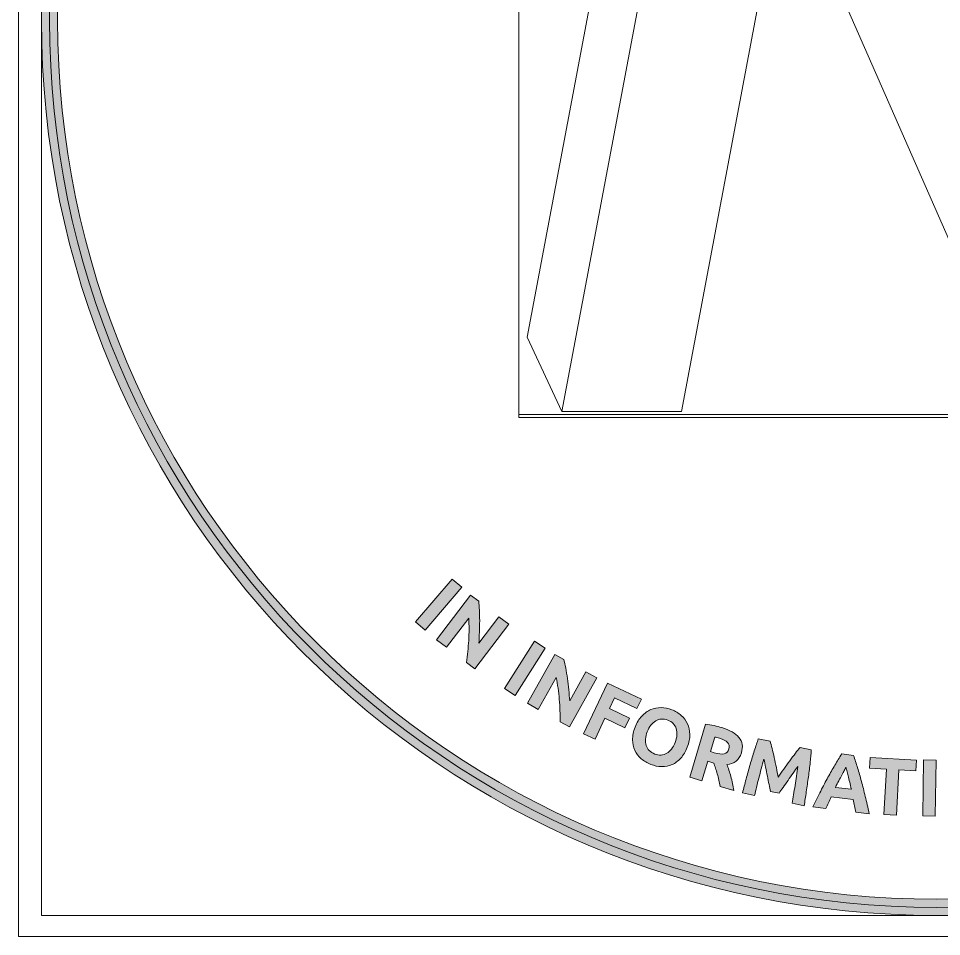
# Model space of a CAD drawing. Header units: inches. Extents: x -67.7 to 17.7, y -40.5 to -0.5.
# Drawn here: x -67.75 to -47.65, y -40.46 to -20.46 of the extents above; entities that cross this region are included whole.
import ezdxf

# ---------------------------------------------------------------- set-up
doc = ezdxf.new("R2010")
doc.units = ezdxf.units.IN
doc.header["$MEASUREMENT"] = 0
doc.layers.add('Layer 3', color=7, linetype='Continuous')

# ---------------------------------------------------------------- blocks, each defined once
blk = doc.blocks.new('block 9')
at = {"layer": 'Layer 3'}
h = blk.add_hatch(color=7, dxfattribs=at)
h.dxf.hatch_style = 2
edge = h.paths.add_edge_path()
edge.add_spline(control_points=[(-47.75, -1.353), (-37.193, -1.353), (-28.603, -9.942), (-28.603, -20.499), (-28.603, -31.058), (-37.193, -39.647), (-47.75, -39.647), (-58.308, -39.647), (-66.897, -31.058), (-66.897, -20.499), (-66.897, -9.942), (-58.308, -1.353), (-47.75, -1.353)], knot_values=[0, 0, 0, 0, 0.352778, 0.352778, 0.352778, 0.705556, 0.705556, 0.705556, 1.058333, 1.058333, 1.058333, 1.411111, 1.411111, 1.411111, 1.411111], degree=3, periodic=0)
edge.add_line((-47.75, -1.353), (-47.75, -1.353))
edge = h.paths.add_edge_path()
edge.add_spline(control_points=[(-47.75, -1), (-58.52, -1), (-67.25, -9.73), (-67.25, -20.499), (-67.25, -31.269), (-58.52, -40), (-47.75, -40), (-36.98, -40), (-28.25, -31.269), (-28.25, -20.499), (-28.25, -9.73), (-36.98, -1), (-47.75, -1)], knot_values=[0, 0, 0, 0, 0.352778, 0.352778, 0.352778, 0.705556, 0.705556, 0.705556, 1.058333, 1.058333, 1.058333, 1.411111, 1.411111, 1.411111, 1.411111], degree=3, periodic=0)
edge.add_line((-47.75, -1), (-47.75, -1))
at = {"layer": 'Layer 3', "lineweight": 0}
blk.add_lwpolyline([(-67.75, -0.46), (-27.75, -0.46), (-27.75, -40.46), (-67.75, -40.46), (-67.75, -0.46)], dxfattribs=at)
for points in [[(-47.75, -1), (-58.52, -1), (-67.25, -9.73), (-67.25, -20.499), (-67.25, -31.269), (-58.52, -40), (-47.75, -40), (-36.98, -40), (-28.25, -31.269), (-28.25, -20.499), (-28.25, -9.73), (-36.98, -1), (-47.75, -1)], [(-47.75, -39.824), (-58.405, -39.824), (-67.073, -31.155), (-67.073, -20.499), (-67.073, -9.845), (-58.405, -1.177), (-47.75, -1.177), (-37.095, -1.177), (-28.427, -9.845), (-28.427, -20.499), (-28.427, -31.155), (-37.095, -39.824), (-47.75, -39.824)], [(-47.75, -1.353), (-37.193, -1.353), (-28.603, -9.942), (-28.603, -20.499), (-28.603, -31.058), (-37.193, -39.647), (-47.75, -39.647), (-58.308, -39.647), (-66.897, -31.058), (-66.897, -20.499), (-66.897, -9.942), (-58.308, -1.353), (-47.75, -1.353)]]:
    blk.add_open_spline(points, degree=3, knots=[0, 0, 0, 0, 1, 1, 1, 2, 2, 2, 3, 3, 3, 4, 4, 4, 4], dxfattribs=at)
blk = doc.blocks.new('block 10')
at = {"layer": 'Layer 3'}
h = blk.add_hatch(color=7, dxfattribs=at)
h.dxf.hatch_style = 2
h.paths.add_polyline_path([(-58.307, -32.673), (-58.097, -32.852), (-58.891, -33.782), (-59.1, -33.603)])
at = {"layer": 'Layer 3', "lineweight": 0}
blk.add_lwpolyline([(-58.307, -32.673), (-58.097, -32.852), (-58.891, -33.782), (-59.1, -33.603), (-58.307, -32.673)], dxfattribs=at)
blk = doc.blocks.new('block 11')
at = {"layer": 'Layer 3'}
h = blk.add_hatch(color=7, dxfattribs=at)
h.dxf.hatch_style = 2
edge = h.paths.add_edge_path()
edge.add_spline(control_points=[(-57.991, -34.491), (-57.969, -34.332), (-57.954, -34.171), (-57.944, -34.007), (-57.934, -33.842), (-57.934, -33.681), (-57.944, -33.522), (-57.944, -33.522), (-58.428, -34.159), (-58.428, -34.159), (-58.428, -34.159), (-58.644, -33.995), (-58.644, -33.995), (-58.644, -33.995), (-57.905, -33.022), (-57.905, -33.022), (-57.905, -33.022), (-57.726, -33.157), (-57.726, -33.157), (-57.719, -33.211), (-57.714, -33.276), (-57.71, -33.349), (-57.707, -33.422), (-57.705, -33.499), (-57.705, -33.58), (-57.705, -33.66), (-57.707, -33.743), (-57.71, -33.826), (-57.713, -33.91), (-57.717, -33.991), (-57.722, -34.067), (-57.722, -34.067), (-57.285, -33.492), (-57.285, -33.492), (-57.285, -33.492), (-57.068, -33.658), (-57.068, -33.658), (-57.068, -33.658), (-57.807, -34.631), (-57.807, -34.631), (-57.807, -34.631), (-57.991, -34.491), (-57.991, -34.491)], knot_values=[0, 0, 0, 0, 1, 1, 1, 2, 2, 2, 3, 3, 3, 4, 4, 4, 5, 5, 5, 6, 6, 6, 7, 7, 7, 8, 8, 8, 9, 9, 9, 10, 10, 10, 11, 11, 11, 12, 12, 12, 13, 13, 13, 14, 14, 14, 14], degree=3, periodic=1)
at = {"layer": 'Layer 3', "lineweight": 0}
blk.add_open_spline([(-57.991, -34.491), (-57.969, -34.332), (-57.954, -34.171), (-57.944, -34.007), (-57.934, -33.842), (-57.934, -33.681), (-57.944, -33.522), (-57.944, -33.522), (-58.428, -34.159), (-58.428, -34.159), (-58.428, -34.159), (-58.644, -33.995), (-58.644, -33.995), (-58.644, -33.995), (-57.905, -33.022), (-57.905, -33.022), (-57.905, -33.022), (-57.726, -33.157), (-57.726, -33.157), (-57.719, -33.211), (-57.714, -33.276), (-57.71, -33.349), (-57.707, -33.422), (-57.705, -33.499), (-57.705, -33.58), (-57.705, -33.66), (-57.707, -33.743), (-57.71, -33.826), (-57.713, -33.91), (-57.717, -33.991), (-57.722, -34.067), (-57.722, -34.067), (-57.285, -33.492), (-57.285, -33.492), (-57.285, -33.492), (-57.068, -33.658), (-57.068, -33.658), (-57.068, -33.658), (-57.807, -34.631), (-57.807, -34.631), (-57.807, -34.631), (-57.991, -34.491), (-57.991, -34.491)], degree=3, knots=[0, 0, 0, 0, 1, 1, 1, 2, 2, 2, 3, 3, 3, 4, 4, 4, 5, 5, 5, 6, 6, 6, 7, 7, 7, 8, 8, 8, 9, 9, 9, 10, 10, 10, 11, 11, 11, 12, 12, 12, 13, 13, 13, 14, 14, 14, 14], dxfattribs=at)
blk = doc.blocks.new('block 13')
at = {"layer": 'Layer 3'}
h = blk.add_hatch(color=7, dxfattribs=at)
h.dxf.hatch_style = 2
h.paths.add_polyline_path([(-56.509, -34.028), (-56.277, -34.176), (-56.933, -35.206), (-57.165, -35.059)])
at = {"layer": 'Layer 3', "lineweight": 0}
blk.add_lwpolyline([(-56.509, -34.028), (-56.277, -34.176), (-56.933, -35.206), (-57.165, -35.059), (-56.509, -34.028)], dxfattribs=at)
blk = doc.blocks.new('block 14')
at = {"layer": 'Layer 3'}
h = blk.add_hatch(color=7, dxfattribs=at)
h.dxf.hatch_style = 2
edge = h.paths.add_edge_path()
edge.add_spline(control_points=[(-55.95, -35.779), (-55.951, -35.619), (-55.958, -35.457), (-55.971, -35.293), (-55.985, -35.129), (-56.007, -34.968), (-56.038, -34.813), (-56.038, -34.813), (-56.429, -35.511), (-56.429, -35.511), (-56.429, -35.511), (-56.666, -35.378), (-56.666, -35.378), (-56.666, -35.378), (-56.069, -34.312), (-56.069, -34.312), (-56.069, -34.312), (-55.873, -34.421), (-55.873, -34.421), (-55.859, -34.474), (-55.844, -34.537), (-55.831, -34.609), (-55.817, -34.681), (-55.805, -34.757), (-55.794, -34.837), (-55.782, -34.917), (-55.773, -34.999), (-55.764, -35.082), (-55.756, -35.166), (-55.749, -35.246), (-55.743, -35.322), (-55.743, -35.322), (-55.39, -34.692), (-55.39, -34.692), (-55.39, -34.692), (-55.152, -34.826), (-55.152, -34.826), (-55.152, -34.826), (-55.749, -35.892), (-55.749, -35.892), (-55.749, -35.892), (-55.95, -35.779), (-55.95, -35.779)], knot_values=[0, 0, 0, 0, 1, 1, 1, 2, 2, 2, 3, 3, 3, 4, 4, 4, 5, 5, 5, 6, 6, 6, 7, 7, 7, 8, 8, 8, 9, 9, 9, 10, 10, 10, 11, 11, 11, 12, 12, 12, 13, 13, 13, 14, 14, 14, 14], degree=3, periodic=1)
at = {"layer": 'Layer 3', "lineweight": 0}
blk.add_open_spline([(-55.95, -35.779), (-55.951, -35.619), (-55.958, -35.457), (-55.971, -35.293), (-55.985, -35.129), (-56.007, -34.968), (-56.038, -34.813), (-56.038, -34.813), (-56.429, -35.511), (-56.429, -35.511), (-56.429, -35.511), (-56.666, -35.378), (-56.666, -35.378), (-56.666, -35.378), (-56.069, -34.312), (-56.069, -34.312), (-56.069, -34.312), (-55.873, -34.421), (-55.873, -34.421), (-55.859, -34.474), (-55.844, -34.537), (-55.831, -34.609), (-55.817, -34.681), (-55.805, -34.757), (-55.794, -34.837), (-55.782, -34.917), (-55.773, -34.999), (-55.764, -35.082), (-55.756, -35.166), (-55.749, -35.246), (-55.743, -35.322), (-55.743, -35.322), (-55.39, -34.692), (-55.39, -34.692), (-55.39, -34.692), (-55.152, -34.826), (-55.152, -34.826), (-55.152, -34.826), (-55.749, -35.892), (-55.749, -35.892), (-55.749, -35.892), (-55.95, -35.779), (-55.95, -35.779)], degree=3, knots=[0, 0, 0, 0, 1, 1, 1, 2, 2, 2, 3, 3, 3, 4, 4, 4, 5, 5, 5, 6, 6, 6, 7, 7, 7, 8, 8, 8, 9, 9, 9, 10, 10, 10, 11, 11, 11, 12, 12, 12, 13, 13, 13, 14, 14, 14, 14], dxfattribs=at)
blk = doc.blocks.new('block 15')
at = {"layer": 'Layer 3'}
h = blk.add_hatch(color=7, dxfattribs=at)
h.dxf.hatch_style = 2
h.paths.add_polyline_path([(-55.441, -36.044), (-54.922, -34.937), (-54.181, -35.285), (-54.28, -35.494), (-54.772, -35.263), (-54.88, -35.495), (-54.442, -35.7), (-54.541, -35.91), (-54.978, -35.704), (-55.192, -36.16)])
at = {"layer": 'Layer 3', "lineweight": 0}
blk.add_lwpolyline([(-55.441, -36.044), (-54.922, -34.937), (-54.181, -35.285), (-54.28, -35.494), (-54.772, -35.263), (-54.88, -35.495), (-54.442, -35.7), (-54.541, -35.91), (-54.978, -35.704), (-55.192, -36.16), (-55.441, -36.044)], dxfattribs=at)
blk = doc.blocks.new('block 16')
at = {"layer": 'Layer 3'}
h = blk.add_hatch(color=7, dxfattribs=at)
h.dxf.hatch_style = 2
edge = h.paths.add_edge_path()
edge.add_spline(control_points=[(-53.183, -36.333), (-53.221, -36.431), (-53.268, -36.511), (-53.325, -36.574), (-53.383, -36.637), (-53.447, -36.683), (-53.516, -36.714), (-53.586, -36.745), (-53.661, -36.758), (-53.74, -36.758), (-53.819, -36.756), (-53.899, -36.74), (-53.979, -36.709), (-54.057, -36.679), (-54.126, -36.638), (-54.186, -36.586), (-54.245, -36.534), (-54.291, -36.474), (-54.323, -36.404), (-54.355, -36.334), (-54.373, -36.256), (-54.373, -36.171), (-54.375, -36.085), (-54.357, -35.994), (-54.319, -35.896), (-54.282, -35.799), (-54.233, -35.718), (-54.173, -35.656), (-54.114, -35.594), (-54.049, -35.548), (-53.977, -35.517), (-53.906, -35.487), (-53.831, -35.472), (-53.753, -35.473), (-53.675, -35.474), (-53.597, -35.489), (-53.522, -35.518), (-53.444, -35.549), (-53.375, -35.589), (-53.316, -35.642), (-53.256, -35.693), (-53.21, -35.754), (-53.178, -35.825), (-53.146, -35.895), (-53.13, -35.973), (-53.128, -36.058), (-53.127, -36.143), (-53.145, -36.236), (-53.183, -36.333)], knot_values=[0, 0, 0, 0, 1, 1, 1, 2, 2, 2, 3, 3, 3, 4, 4, 4, 5, 5, 5, 6, 6, 6, 7, 7, 7, 8, 8, 8, 9, 9, 9, 10, 10, 10, 11, 11, 11, 12, 12, 12, 13, 13, 13, 14, 14, 14, 15, 15, 15, 16, 16, 16, 16], degree=3, periodic=1)
edge = h.paths.add_edge_path()
edge.add_spline(control_points=[(-54.054, -35.998), (-54.076, -36.054), (-54.087, -36.107), (-54.091, -36.157), (-54.095, -36.207), (-54.09, -36.254), (-54.076, -36.296), (-54.063, -36.339), (-54.041, -36.376), (-54.011, -36.407), (-53.981, -36.439), (-53.941, -36.464), (-53.892, -36.483), (-53.845, -36.501), (-53.8, -36.509), (-53.755, -36.506), (-53.71, -36.503), (-53.668, -36.49), (-53.63, -36.468), (-53.593, -36.446), (-53.557, -36.414), (-53.526, -36.375), (-53.495, -36.335), (-53.469, -36.287), (-53.448, -36.231), (-53.426, -36.175), (-53.413, -36.122), (-53.41, -36.071), (-53.406, -36.02), (-53.411, -35.973), (-53.424, -35.931), (-53.438, -35.889), (-53.46, -35.852), (-53.491, -35.819), (-53.522, -35.788), (-53.561, -35.762), (-53.608, -35.744), (-53.657, -35.726), (-53.703, -35.718), (-53.748, -35.722), (-53.792, -35.726), (-53.833, -35.739), (-53.871, -35.761), (-53.91, -35.784), (-53.944, -35.815), (-53.976, -35.855), (-54.007, -35.896), (-54.033, -35.943), (-54.054, -35.998)], knot_values=[0, 0, 0, 0, 1, 1, 1, 2, 2, 2, 3, 3, 3, 4, 4, 4, 5, 5, 5, 6, 6, 6, 7, 7, 7, 8, 8, 8, 9, 9, 9, 10, 10, 10, 11, 11, 11, 12, 12, 12, 13, 13, 13, 14, 14, 14, 15, 15, 15, 16, 16, 16, 16], degree=3, periodic=1)
at = {"layer": 'Layer 3', "lineweight": 0}
for points in [[(-53.183, -36.333), (-53.221, -36.431), (-53.268, -36.511), (-53.325, -36.574), (-53.383, -36.637), (-53.447, -36.683), (-53.516, -36.714), (-53.586, -36.745), (-53.661, -36.758), (-53.74, -36.758), (-53.819, -36.756), (-53.899, -36.74), (-53.979, -36.709), (-54.057, -36.679), (-54.126, -36.638), (-54.186, -36.586), (-54.245, -36.534), (-54.291, -36.474), (-54.323, -36.404), (-54.355, -36.334), (-54.373, -36.256), (-54.373, -36.171), (-54.375, -36.085), (-54.357, -35.994), (-54.319, -35.896), (-54.282, -35.799), (-54.233, -35.718), (-54.173, -35.656), (-54.114, -35.594), (-54.049, -35.548), (-53.977, -35.517), (-53.906, -35.487), (-53.831, -35.472), (-53.753, -35.473), (-53.675, -35.474), (-53.597, -35.489), (-53.522, -35.518), (-53.444, -35.549), (-53.375, -35.589), (-53.316, -35.642), (-53.256, -35.693), (-53.21, -35.754), (-53.178, -35.825), (-53.146, -35.895), (-53.13, -35.973), (-53.128, -36.058), (-53.127, -36.143), (-53.145, -36.236), (-53.183, -36.333)], [(-54.054, -35.998), (-54.076, -36.054), (-54.087, -36.107), (-54.091, -36.157), (-54.095, -36.207), (-54.09, -36.254), (-54.076, -36.296), (-54.063, -36.339), (-54.041, -36.376), (-54.011, -36.407), (-53.981, -36.439), (-53.941, -36.464), (-53.892, -36.483), (-53.845, -36.501), (-53.8, -36.509), (-53.755, -36.506), (-53.71, -36.503), (-53.668, -36.49), (-53.63, -36.468), (-53.593, -36.446), (-53.557, -36.414), (-53.526, -36.375), (-53.495, -36.335), (-53.469, -36.287), (-53.448, -36.231), (-53.426, -36.175), (-53.413, -36.122), (-53.41, -36.071), (-53.406, -36.02), (-53.411, -35.973), (-53.424, -35.931), (-53.438, -35.889), (-53.46, -35.852), (-53.491, -35.819), (-53.522, -35.788), (-53.561, -35.762), (-53.608, -35.744), (-53.657, -35.726), (-53.703, -35.718), (-53.748, -35.722), (-53.792, -35.726), (-53.833, -35.739), (-53.871, -35.761), (-53.91, -35.784), (-53.944, -35.815), (-53.976, -35.855), (-54.007, -35.896), (-54.033, -35.943), (-54.054, -35.998)]]:
    blk.add_open_spline(points, degree=3, knots=[0, 0, 0, 0, 1, 1, 1, 2, 2, 2, 3, 3, 3, 4, 4, 4, 5, 5, 5, 6, 6, 6, 7, 7, 7, 8, 8, 8, 9, 9, 9, 10, 10, 10, 11, 11, 11, 12, 12, 12, 13, 13, 13, 14, 14, 14, 15, 15, 15, 16, 16, 16, 16], dxfattribs=at)
blk = doc.blocks.new('block 17')
at = {"layer": 'Layer 3'}
h = blk.add_hatch(color=7, dxfattribs=at)
h.dxf.hatch_style = 2
edge = h.paths.add_edge_path()
edge.add_spline(control_points=[(-52.434, -35.908), (-52.258, -35.96), (-52.133, -36.032), (-52.057, -36.122), (-51.982, -36.211), (-51.964, -36.323), (-52.004, -36.455), (-52.028, -36.537), (-52.067, -36.599), (-52.12, -36.639), (-52.173, -36.679), (-52.239, -36.703), (-52.32, -36.711), (-52.304, -36.747), (-52.289, -36.788), (-52.275, -36.834), (-52.26, -36.879), (-52.246, -36.926), (-52.234, -36.975), (-52.22, -37.024), (-52.208, -37.073), (-52.198, -37.125), (-52.187, -37.177), (-52.178, -37.227), (-52.171, -37.276), (-52.171, -37.276), (-52.466, -37.188), (-52.466, -37.188), (-52.475, -37.144), (-52.486, -37.098), (-52.496, -37.052), (-52.507, -37.006), (-52.518, -36.961), (-52.53, -36.917), (-52.542, -36.873), (-52.555, -36.831), (-52.568, -36.791), (-52.58, -36.751), (-52.594, -36.714), (-52.608, -36.68), (-52.608, -36.68), (-52.739, -36.641), (-52.739, -36.641), (-52.739, -36.641), (-52.866, -37.069), (-52.866, -37.069), (-52.866, -37.069), (-53.13, -36.991), (-53.13, -36.991), (-53.13, -36.991), (-52.786, -35.836), (-52.786, -35.836), (-52.725, -35.841), (-52.663, -35.852), (-52.6, -35.865), (-52.538, -35.879), (-52.482, -35.893), (-52.434, -35.908)], knot_values=[0, 0, 0, 0, 1, 1, 1, 2, 2, 2, 3, 3, 3, 4, 4, 4, 5, 5, 5, 6, 6, 6, 7, 7, 7, 8, 8, 8, 9, 9, 9, 10, 10, 10, 11, 11, 11, 12, 12, 12, 13, 13, 13, 14, 14, 14, 15, 15, 15, 16, 16, 16, 17, 17, 17, 18, 18, 18, 19, 19, 19, 19], degree=3, periodic=1)
edge = h.paths.add_edge_path()
edge.add_spline(control_points=[(-52.485, -36.137), (-52.504, -36.131), (-52.522, -36.127), (-52.537, -36.123), (-52.553, -36.12), (-52.568, -36.117), (-52.582, -36.114), (-52.582, -36.114), (-52.676, -36.432), (-52.676, -36.432), (-52.676, -36.432), (-52.601, -36.454), (-52.601, -36.454), (-52.503, -36.484), (-52.428, -36.492), (-52.378, -36.48), (-52.328, -36.468), (-52.293, -36.432), (-52.276, -36.372), (-52.259, -36.315), (-52.268, -36.267), (-52.304, -36.23), (-52.34, -36.193), (-52.401, -36.162), (-52.485, -36.137)], knot_values=[0, 0, 0, 0, 1, 1, 1, 2, 2, 2, 3, 3, 3, 4, 4, 4, 5, 5, 5, 6, 6, 6, 7, 7, 7, 8, 8, 8, 8], degree=3, periodic=1)
at = {"layer": 'Layer 3', "lineweight": 0}
for points, knots in [([(-52.434, -35.908), (-52.258, -35.96), (-52.133, -36.032), (-52.057, -36.122), (-51.982, -36.211), (-51.964, -36.323), (-52.004, -36.455), (-52.028, -36.537), (-52.067, -36.599), (-52.12, -36.639), (-52.173, -36.679), (-52.239, -36.703), (-52.32, -36.711), (-52.304, -36.747), (-52.289, -36.788), (-52.275, -36.834), (-52.26, -36.879), (-52.246, -36.926), (-52.234, -36.975), (-52.22, -37.024), (-52.208, -37.073), (-52.198, -37.125), (-52.187, -37.177), (-52.178, -37.227), (-52.171, -37.276), (-52.171, -37.276), (-52.466, -37.188), (-52.466, -37.188), (-52.475, -37.144), (-52.486, -37.098), (-52.496, -37.052), (-52.507, -37.006), (-52.518, -36.961), (-52.53, -36.917), (-52.542, -36.873), (-52.555, -36.831), (-52.568, -36.791), (-52.58, -36.751), (-52.594, -36.714), (-52.608, -36.68), (-52.608, -36.68), (-52.739, -36.641), (-52.739, -36.641), (-52.739, -36.641), (-52.866, -37.069), (-52.866, -37.069), (-52.866, -37.069), (-53.13, -36.991), (-53.13, -36.991), (-53.13, -36.991), (-52.786, -35.836), (-52.786, -35.836), (-52.725, -35.841), (-52.663, -35.852), (-52.6, -35.865), (-52.538, -35.879), (-52.482, -35.893), (-52.434, -35.908)], [0, 0, 0, 0, 1, 1, 1, 2, 2, 2, 3, 3, 3, 4, 4, 4, 5, 5, 5, 6, 6, 6, 7, 7, 7, 8, 8, 8, 9, 9, 9, 10, 10, 10, 11, 11, 11, 12, 12, 12, 13, 13, 13, 14, 14, 14, 15, 15, 15, 16, 16, 16, 17, 17, 17, 18, 18, 18, 19, 19, 19, 19]), ([(-52.485, -36.137), (-52.504, -36.131), (-52.522, -36.127), (-52.537, -36.123), (-52.553, -36.12), (-52.568, -36.117), (-52.582, -36.114), (-52.582, -36.114), (-52.676, -36.432), (-52.676, -36.432), (-52.676, -36.432), (-52.601, -36.454), (-52.601, -36.454), (-52.503, -36.484), (-52.428, -36.492), (-52.378, -36.48), (-52.328, -36.468), (-52.293, -36.432), (-52.276, -36.372), (-52.259, -36.315), (-52.268, -36.267), (-52.304, -36.23), (-52.34, -36.193), (-52.401, -36.162), (-52.485, -36.137)], [0, 0, 0, 0, 1, 1, 1, 2, 2, 2, 3, 3, 3, 4, 4, 4, 5, 5, 5, 6, 6, 6, 7, 7, 7, 8, 8, 8, 8])]:
    blk.add_open_spline(points, degree=3, knots=knots, dxfattribs=at)
blk = doc.blocks.new('block 18')
at = {"layer": 'Layer 3'}
h = blk.add_hatch(color=7, dxfattribs=at)
h.dxf.hatch_style = 2
edge = h.paths.add_edge_path()
edge.add_spline(control_points=[(-51.379, -36.206), (-51.366, -36.248), (-51.352, -36.3), (-51.336, -36.362), (-51.321, -36.423), (-51.305, -36.489), (-51.29, -36.561), (-51.274, -36.632), (-51.258, -36.704), (-51.243, -36.778), (-51.229, -36.853), (-51.215, -36.922), (-51.202, -36.987), (-51.164, -36.932), (-51.125, -36.875), (-51.081, -36.812), (-51.038, -36.751), (-50.995, -36.69), (-50.952, -36.631), (-50.909, -36.572), (-50.868, -36.518), (-50.829, -36.467), (-50.791, -36.417), (-50.757, -36.375), (-50.728, -36.342), (-50.728, -36.342), (-50.483, -36.393), (-50.483, -36.393), (-50.488, -36.475), (-50.495, -36.566), (-50.506, -36.666), (-50.518, -36.767), (-50.53, -36.871), (-50.545, -36.979), (-50.56, -37.087), (-50.575, -37.195), (-50.591, -37.304), (-50.607, -37.412), (-50.623, -37.514), (-50.637, -37.609), (-50.637, -37.609), (-50.9, -37.555), (-50.9, -37.555), (-50.879, -37.438), (-50.858, -37.31), (-50.835, -37.172), (-50.812, -37.033), (-50.792, -36.894), (-50.774, -36.752), (-50.805, -36.796), (-50.839, -36.845), (-50.877, -36.898), (-50.914, -36.952), (-50.952, -37.005), (-50.989, -37.058), (-51.026, -37.112), (-51.062, -37.163), (-51.096, -37.212), (-51.13, -37.261), (-51.159, -37.302), (-51.183, -37.337), (-51.183, -37.337), (-51.372, -37.297), (-51.372, -37.297), (-51.38, -37.256), (-51.39, -37.207), (-51.402, -37.148), (-51.414, -37.09), (-51.426, -37.029), (-51.439, -36.964), (-51.451, -36.901), (-51.464, -36.837), (-51.477, -36.773), (-51.491, -36.709), (-51.502, -36.651), (-51.513, -36.598), (-51.554, -36.735), (-51.591, -36.871), (-51.625, -37.007), (-51.66, -37.143), (-51.691, -37.268), (-51.718, -37.384), (-51.718, -37.384), (-51.981, -37.329), (-51.981, -37.329), (-51.957, -37.236), (-51.93, -37.136), (-51.901, -37.03), (-51.873, -36.925), (-51.844, -36.819), (-51.814, -36.714), (-51.785, -36.609), (-51.754, -36.509), (-51.724, -36.412), (-51.693, -36.316), (-51.664, -36.229), (-51.636, -36.152), (-51.636, -36.152), (-51.379, -36.206), (-51.379, -36.206)], knot_values=[0, 0, 0, 0, 1, 1, 1, 2, 2, 2, 3, 3, 3, 4, 4, 4, 5, 5, 5, 6, 6, 6, 7, 7, 7, 8, 8, 8, 9, 9, 9, 10, 10, 10, 11, 11, 11, 12, 12, 12, 13, 13, 13, 14, 14, 14, 15, 15, 15, 16, 16, 16, 17, 17, 17, 18, 18, 18, 19, 19, 19, 20, 20, 20, 21, 21, 21, 22, 22, 22, 23, 23, 23, 24, 24, 24, 25, 25, 25, 26, 26, 26, 27, 27, 27, 28, 28, 28, 29, 29, 29, 30, 30, 30, 31, 31, 31, 32, 32, 32, 33, 33, 33, 33], degree=3, periodic=1)
at = {"layer": 'Layer 3', "lineweight": 0}
blk.add_open_spline([(-51.379, -36.206), (-51.366, -36.248), (-51.352, -36.3), (-51.336, -36.362), (-51.321, -36.423), (-51.305, -36.489), (-51.29, -36.561), (-51.274, -36.632), (-51.258, -36.704), (-51.243, -36.778), (-51.229, -36.853), (-51.215, -36.922), (-51.202, -36.987), (-51.164, -36.932), (-51.125, -36.875), (-51.081, -36.812), (-51.038, -36.751), (-50.995, -36.69), (-50.952, -36.631), (-50.909, -36.572), (-50.868, -36.518), (-50.829, -36.467), (-50.791, -36.417), (-50.757, -36.375), (-50.728, -36.342), (-50.728, -36.342), (-50.483, -36.393), (-50.483, -36.393), (-50.488, -36.475), (-50.495, -36.566), (-50.506, -36.666), (-50.518, -36.767), (-50.53, -36.871), (-50.545, -36.979), (-50.56, -37.087), (-50.575, -37.195), (-50.591, -37.304), (-50.607, -37.412), (-50.623, -37.514), (-50.637, -37.609), (-50.637, -37.609), (-50.9, -37.555), (-50.9, -37.555), (-50.879, -37.438), (-50.858, -37.31), (-50.835, -37.172), (-50.812, -37.033), (-50.792, -36.894), (-50.774, -36.752), (-50.805, -36.796), (-50.839, -36.845), (-50.877, -36.898), (-50.914, -36.952), (-50.952, -37.005), (-50.989, -37.058), (-51.026, -37.112), (-51.062, -37.163), (-51.096, -37.212), (-51.13, -37.261), (-51.159, -37.302), (-51.183, -37.337), (-51.183, -37.337), (-51.372, -37.297), (-51.372, -37.297), (-51.38, -37.256), (-51.39, -37.207), (-51.402, -37.148), (-51.414, -37.09), (-51.426, -37.029), (-51.439, -36.964), (-51.451, -36.901), (-51.464, -36.837), (-51.477, -36.773), (-51.491, -36.709), (-51.502, -36.651), (-51.513, -36.598), (-51.554, -36.735), (-51.591, -36.871), (-51.625, -37.007), (-51.66, -37.143), (-51.691, -37.268), (-51.718, -37.384), (-51.718, -37.384), (-51.981, -37.329), (-51.981, -37.329), (-51.957, -37.236), (-51.93, -37.136), (-51.901, -37.03), (-51.873, -36.925), (-51.844, -36.819), (-51.814, -36.714), (-51.785, -36.609), (-51.754, -36.509), (-51.724, -36.412), (-51.693, -36.316), (-51.664, -36.229), (-51.636, -36.152), (-51.636, -36.152), (-51.379, -36.206), (-51.379, -36.206)], degree=3, knots=[0, 0, 0, 0, 1, 1, 1, 2, 2, 2, 3, 3, 3, 4, 4, 4, 5, 5, 5, 6, 6, 6, 7, 7, 7, 8, 8, 8, 9, 9, 9, 10, 10, 10, 11, 11, 11, 12, 12, 12, 13, 13, 13, 14, 14, 14, 15, 15, 15, 16, 16, 16, 17, 17, 17, 18, 18, 18, 19, 19, 19, 20, 20, 20, 21, 21, 21, 22, 22, 22, 23, 23, 23, 24, 24, 24, 25, 25, 25, 26, 26, 26, 27, 27, 27, 28, 28, 28, 29, 29, 29, 30, 30, 30, 31, 31, 31, 32, 32, 32, 33, 33, 33, 33], dxfattribs=at)
blk = doc.blocks.new('block 19')
at = {"layer": 'Layer 3'}
h = blk.add_hatch(color=7, dxfattribs=at)
h.dxf.hatch_style = 2
edge = h.paths.add_edge_path()
edge.add_spline(control_points=[(-49.513, -37.75), (-49.522, -37.706), (-49.531, -37.661), (-49.541, -37.615), (-49.551, -37.568), (-49.561, -37.522), (-49.572, -37.476), (-49.572, -37.476), (-50.046, -37.419), (-50.046, -37.419), (-50.066, -37.462), (-50.087, -37.504), (-50.108, -37.547), (-50.129, -37.59), (-50.148, -37.631), (-50.166, -37.671), (-50.166, -37.671), (-50.45, -37.637), (-50.45, -37.637), (-50.389, -37.512), (-50.331, -37.396), (-50.277, -37.29), (-50.222, -37.185), (-50.17, -37.085), (-50.119, -36.991), (-50.068, -36.898), (-50.018, -36.81), (-49.969, -36.726), (-49.92, -36.642), (-49.871, -36.561), (-49.82, -36.482), (-49.82, -36.482), (-49.56, -36.513), (-49.56, -36.513), (-49.531, -36.602), (-49.502, -36.693), (-49.474, -36.785), (-49.445, -36.878), (-49.418, -36.976), (-49.39, -37.079), (-49.363, -37.181), (-49.335, -37.291), (-49.307, -37.407), (-49.28, -37.522), (-49.251, -37.649), (-49.22, -37.785), (-49.22, -37.785), (-49.513, -37.75), (-49.513, -37.75)], knot_values=[0, 0, 0, 0, 1, 1, 1, 2, 2, 2, 3, 3, 3, 4, 4, 4, 5, 5, 5, 6, 6, 6, 7, 7, 7, 8, 8, 8, 9, 9, 9, 10, 10, 10, 11, 11, 11, 12, 12, 12, 13, 13, 13, 14, 14, 14, 15, 15, 15, 16, 16, 16, 16], degree=3, periodic=1)
edge = h.paths.add_edge_path()
edge.add_spline(control_points=[(-49.729, -36.772), (-49.737, -36.788), (-49.749, -36.812), (-49.764, -36.84), (-49.78, -36.869), (-49.797, -36.903), (-49.817, -36.941), (-49.837, -36.979), (-49.859, -37.021), (-49.883, -37.066), (-49.907, -37.112), (-49.932, -37.159), (-49.957, -37.21), (-49.957, -37.21), (-49.61, -37.251), (-49.61, -37.251), (-49.623, -37.196), (-49.634, -37.144), (-49.646, -37.094), (-49.658, -37.044), (-49.669, -36.998), (-49.68, -36.956), (-49.691, -36.915), (-49.7, -36.878), (-49.709, -36.846), (-49.717, -36.815), (-49.723, -36.79), (-49.729, -36.772)], knot_values=[0, 0, 0, 0, 1, 1, 1, 2, 2, 2, 3, 3, 3, 4, 4, 4, 5, 5, 5, 6, 6, 6, 7, 7, 7, 8, 8, 8, 9, 9, 9, 9], degree=3, periodic=1)
at = {"layer": 'Layer 3', "lineweight": 0}
for points, knots in [([(-49.513, -37.75), (-49.522, -37.706), (-49.531, -37.661), (-49.541, -37.615), (-49.551, -37.568), (-49.561, -37.522), (-49.572, -37.476), (-49.572, -37.476), (-50.046, -37.419), (-50.046, -37.419), (-50.066, -37.462), (-50.087, -37.504), (-50.108, -37.547), (-50.129, -37.59), (-50.148, -37.631), (-50.166, -37.671), (-50.166, -37.671), (-50.45, -37.637), (-50.45, -37.637), (-50.389, -37.512), (-50.331, -37.396), (-50.277, -37.29), (-50.222, -37.185), (-50.17, -37.085), (-50.119, -36.991), (-50.068, -36.898), (-50.018, -36.81), (-49.969, -36.726), (-49.92, -36.642), (-49.871, -36.561), (-49.82, -36.482), (-49.82, -36.482), (-49.56, -36.513), (-49.56, -36.513), (-49.531, -36.602), (-49.502, -36.693), (-49.474, -36.785), (-49.445, -36.878), (-49.418, -36.976), (-49.39, -37.079), (-49.363, -37.181), (-49.335, -37.291), (-49.307, -37.407), (-49.28, -37.522), (-49.251, -37.649), (-49.22, -37.785), (-49.22, -37.785), (-49.513, -37.75), (-49.513, -37.75)], [0, 0, 0, 0, 1, 1, 1, 2, 2, 2, 3, 3, 3, 4, 4, 4, 5, 5, 5, 6, 6, 6, 7, 7, 7, 8, 8, 8, 9, 9, 9, 10, 10, 10, 11, 11, 11, 12, 12, 12, 13, 13, 13, 14, 14, 14, 15, 15, 15, 16, 16, 16, 16]), ([(-49.729, -36.772), (-49.737, -36.788), (-49.749, -36.812), (-49.764, -36.84), (-49.78, -36.869), (-49.797, -36.903), (-49.817, -36.941), (-49.837, -36.979), (-49.859, -37.021), (-49.883, -37.066), (-49.907, -37.112), (-49.932, -37.159), (-49.957, -37.21), (-49.957, -37.21), (-49.61, -37.251), (-49.61, -37.251), (-49.623, -37.196), (-49.634, -37.144), (-49.646, -37.094), (-49.658, -37.044), (-49.669, -36.998), (-49.68, -36.956), (-49.691, -36.915), (-49.7, -36.878), (-49.709, -36.846), (-49.717, -36.815), (-49.723, -36.79), (-49.729, -36.772)], [0, 0, 0, 0, 1, 1, 1, 2, 2, 2, 3, 3, 3, 4, 4, 4, 5, 5, 5, 6, 6, 6, 7, 7, 7, 8, 8, 8, 9, 9, 9, 9])]:
    blk.add_open_spline(points, degree=3, knots=knots, dxfattribs=at)
blk = doc.blocks.new('block 20')
at = {"layer": 'Layer 3'}
h = blk.add_hatch(color=7, dxfattribs=at)
h.dxf.hatch_style = 2
h.paths.add_polyline_path([(-48.191, -36.615), (-48.205, -36.849), (-48.573, -36.828), (-48.63, -37.814), (-48.905, -37.798), (-48.848, -36.812), (-49.216, -36.791), (-49.202, -36.556)])
at = {"layer": 'Layer 3', "lineweight": 0}
blk.add_lwpolyline([(-48.191, -36.615), (-48.205, -36.849), (-48.573, -36.828), (-48.63, -37.814), (-48.905, -37.798), (-48.848, -36.812), (-49.216, -36.791), (-49.202, -36.556), (-48.191, -36.615)], dxfattribs=at)
blk = doc.blocks.new('block 21')
at = {"layer": 'Layer 3'}
h = blk.add_hatch(color=7, dxfattribs=at)
h.dxf.hatch_style = 2
h.paths.add_polyline_path([(-48.037, -36.609), (-47.762, -36.614), (-47.781, -37.836), (-48.056, -37.832)])
at = {"layer": 'Layer 3', "lineweight": 0}
blk.add_lwpolyline([(-48.037, -36.609), (-47.762, -36.614), (-47.781, -37.836), (-48.056, -37.832), (-48.037, -36.609)], dxfattribs=at)
blk = doc.blocks.new('block 35')
at = {"layer": 'Layer 3', "lineweight": 0}
for points in [[(-56.853, -29.089), (-38.667, -29.089), (-38.667, -9.837), (-56.853, -9.837), (-56.853, -29.089)], [(-52.314, -9.904), (-53.677, -11.52), (-56.671, -27.406), (-55.917, -29.022)], [(-44.456, -21.871), (-49.708, -9.904), (-49.708, -9.904), (-52.313, -9.904), (-55.917, -29.022), (-53.31, -29.022), (-50.388, -13.517), (-45.137, -25.483), (-44.456, -21.871)]]:
    blk.add_lwpolyline(points, dxfattribs=at)
at = {"layer": 'Layer 3', "color": 7, "lineweight": 15}
for points in [[(-52.314, -9.904), (-53.677, -11.52), (-56.671, -27.406), (-55.917, -29.022)], [(-44.456, -21.871), (-49.708, -9.904), (-49.708, -9.904), (-52.313, -9.904), (-55.917, -29.022), (-53.31, -29.022), (-50.388, -13.517), (-45.137, -25.483), (-44.456, -21.871)]]:
    blk.add_lwpolyline(points, dxfattribs=at)
blk = doc.blocks.new('block 36')
at = {"layer": 'Layer 3', "lineweight": 0}
for points in [[(-56.852, -29.153), (-38.667, -29.153), (-38.667, -9.901), (-56.852, -9.901), (-56.852, -29.153)], [(-51.063, -17.119), (-45.812, -29.086), (-45.812, -29.086), (-43.205, -29.086), (-39.602, -9.967), (-42.208, -9.967), (-45.131, -25.473), (-50.382, -13.506), (-51.063, -17.119)], [(-43.205, -29.086), (-41.842, -27.469), (-38.848, -11.583), (-39.602, -9.967)]]:
    blk.add_lwpolyline(points, dxfattribs=at)
at = {"layer": 'Layer 3', "color": 7, "lineweight": 15}
for points in [[(-51.063, -17.119), (-45.812, -29.086), (-45.812, -29.086), (-43.205, -29.086), (-39.602, -9.967), (-42.208, -9.967), (-45.131, -25.473), (-50.382, -13.506), (-51.063, -17.119)], [(-43.205, -29.086), (-41.842, -27.469), (-38.848, -11.583), (-39.602, -9.967)]]:
    blk.add_lwpolyline(points, dxfattribs=at)
blk = doc.blocks.new('block 8')
at = {"layer": 'Layer 3', "lineweight": 0}
blk.add_lwpolyline([(-67.25, -1), (-27.75, -1), (-27.75, -40), (-67.25, -40), (-67.25, -1)], dxfattribs=at)
at = {"layer": 'Layer 3'}
for name in ['block 9', 'block 35', 'block 36', 'block 10', 'block 11', 'block 13', 'block 14', 'block 15', 'block 16', 'block 17', 'block 18', 'block 19', 'block 20', 'block 21']:
    blk.add_blockref(name, (0, 0), dxfattribs=at)
blk = doc.blocks.new('block 7')
at = {"layer": 'Layer 3'}
blk.add_blockref('block 8', (0, 0), dxfattribs=at)

msp = doc.modelspace()

# ---------------------------------------------------------------- block references
at = {"layer": 'Layer 3'}
msp.add_blockref('block 7', (0, 0), dxfattribs=at)

doc.saveas('drawing.dxf')
